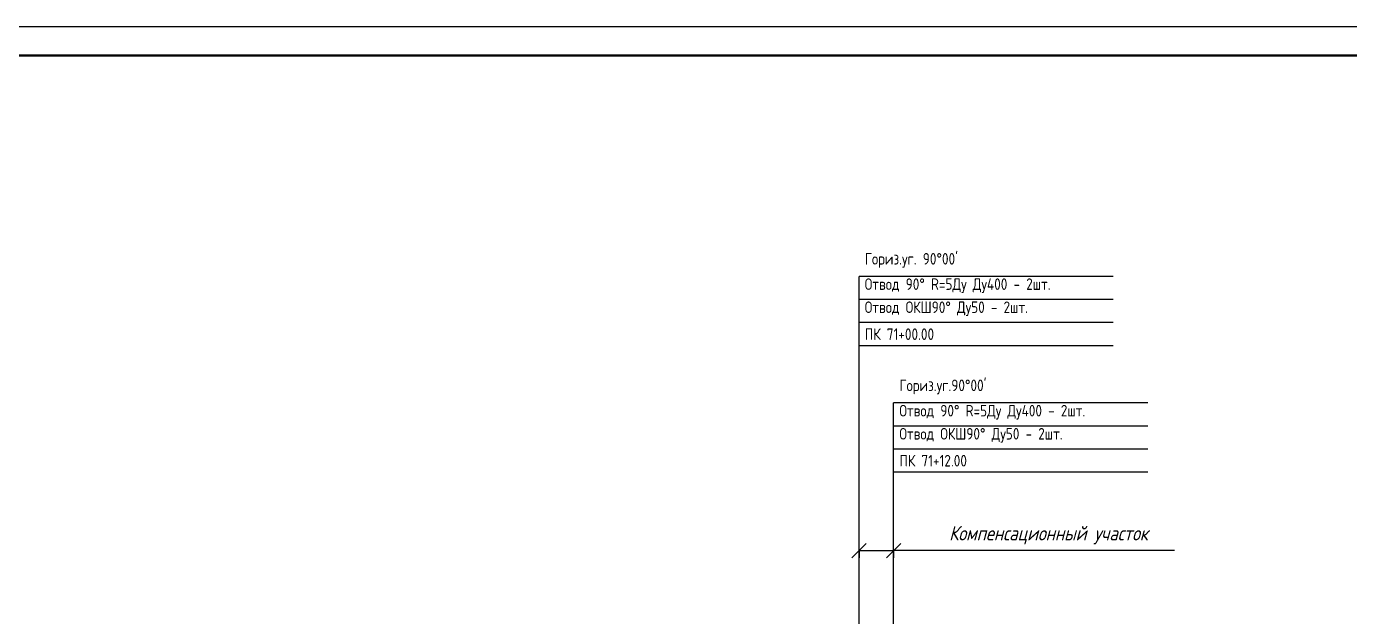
# Model space of a CAD drawing. Extents: x 0 to 1712, y -36 to 643.
# Drawn here: x 531.2 to 760.4, y 527.1 to 629.2 of the extents above; entities that cross this region are included whole.
import ezdxf
from ezdxf import colors
from ezdxf.entities.mleader import LeaderData, LeaderLine
from ezdxf.enums import TextEntityAlignment as Align
from ezdxf.math import Vec2, Vec3

# ---------------------------------------------------------------- set-up
doc = ezdxf.new("R2010")
doc.units = 0
doc.layers.add('ИИ_ОФОРМЛЕНИЕ_025', color=7, linetype='Continuous', lineweight=25)
doc.layers.add('ТХ-Л', color=140, linetype='Continuous')
doc.styles.add('VNIPISIMPLEXCUR', font='simplex.shx', dxfattribs={"width": 0.8, "oblique": 15})
doc.dimstyles.new('ИИ-1000-м-dm$0', dxfattribs={"dimtxt": 2.5, "dimasz": 2.5, "dimexe": 1.25, "dimexo": 0, "dimgap": 1, "dimtad": 1, "dimtoh": 1, "dimzin": 1, "dimdsep": 46, "dimtxsty": 'VNIPISIMPLEXCUR', "dimblk": 'OBLIQUE', "dimcen": 2.5, "dimaunit": 1, "dimazin": 0, "dimtfac": 1, "dimtmove": 1, "dimatfit": 2, "dimfxl": 1, "dimarcsym": 0})

# ---------------------------------------------------------------- blocks, each defined once
blk = doc.blocks.new('ИИ03А2Х4')
at = {"color": 0, "linetype": 'Continuous', "lineweight": 25}
blk.add_lwpolyline([(0, 0), (0, 594), (1682, 594), (1682, 0)], close=True, dxfattribs=at)
at = {"color": 0, "linetype": 'Continuous', "lineweight": 50}
blk.add_lwpolyline([(20, 5), (20, 589), (1677, 589), (1677, 5)], close=True, dxfattribs=at)
at = {"color": 0, "linetype": 'Continuous', "style": 'VNIPISIMPLEXCUR', "oblique": 15, "width": 0.8, "flags": 8}
blk.add_attdef('FORMAT', text='', height=2.5, dxfattribs=at).set_placement((1677, 1.25), align=Align.RIGHT)
blk = doc.blocks.new('_Oblique')
at = {"color": 0, "linetype": 'ByBlock', "lineweight": -2}
blk.add_line((-0.5, -0.5), (0.5, 0.5), dxfattribs=at)
blk = doc.blocks.new('*D53')
at = {"layer": 'Defpoints', "color": 0, "transparency": 16777216}
for p in [(675.4, 538.65), (681.4, 538.65), (681.4, 538.47)]:
    blk.add_point(p, dxfattribs=at)
at = {"layer": 'ТХ-Л', "color": 0, "lineweight": -2, "transparency": 16777216}
for p, q in [((675.4, 538.65), (675.4, 537.22)), ((681.4, 538.65), (681.4, 537.22)), ((675.4, 538.47), (681.4, 538.47)), ((730.03, 538.47), (681.4, 538.47))]:
    blk.add_line(p, q, dxfattribs=at)
at = {"layer": 'ТХ-Л', "color": 0, "lineweight": -2, "transparency": 16777216, "xscale": 2.5, "yscale": 2.5, "zscale": 2.5, "rotation": 180}
blk.add_blockref('_Oblique', (675.4, 538.47), dxfattribs=at)
at = {"layer": 'ТХ-Л', "color": 0, "lineweight": -2, "transparency": 16777216, "xscale": 2.5, "yscale": 2.5, "zscale": 2.5}
blk.add_blockref('_Oblique', (681.4, 538.47), dxfattribs=at)
at = {"layer": 'ТХ-Л', "color": 0, "transparency": 16777216, "insert": (708.24, 541.14), "char_height": 2.5, "attachment_point": 5, "style": 'VNIPISIMPLEXCUR'}
blk.add_mtext('Компенсационный участок', dxfattribs=at)

msp = doc.modelspace()

# ---------------------------------------------------------------- linework, layer by layer
at = {"layer": 'ТХ-Л'}
for p, q in [((719.4452, 585.9468), (675.3976, 585.9468)), ((675.3976, 343.2274), (675.3976, 585.9468)), ((719.4452, 581.9468), (675.3976, 581.9468)), ((719.4452, 577.9468), (675.3976, 577.9468)), ((719.4452, 573.9468), (675.3976, 573.9468)), ((725.4452, 564.0319), (681.3976, 564.0319)), ((725.4452, 564.0319), (681.3976, 564.0319)), ((681.3976, 343.2274), (681.3976, 564.0319)), ((725.4452, 560.0319), (681.3976, 560.0319)), ((725.4452, 556.0319), (681.3976, 556.0319)), ((725.4452, 552.0319), (681.3976, 552.0319))]:
    msp.add_line(p, q, dxfattribs=at)

# ---------------------------------------------------------------- block references
at = {"layer": 'ИИ_ОФОРМЛЕНИЕ_025'}
msp.add_blockref('ИИ03А2Х4', (30.3976, 35.2274), dxfattribs=at)

# ---------------------------------------------------------------- texts
at = {"layer": 'ТХ-Л', "char_height": 2, "attachment_point": 1}
for s, insert, width in [("\\Fsimplex.shx;\\W0.8000000000;\\T1.0000000000;\\o\\lГориз.уг. 90°00'", (676.3976, 589.9944), 20.571429), ('{\\Fsimplex|c204;\\W0.8;Отвод 90° R=5Ду Ду\\Fsimplex|c0;4\\Fsimplex|c204;00 - 2шт.}', (676.3976, 585.6134), 44.266667), ('\\Fsimplex.shx;\\W0.8000000000;\\T1.0000000000;\\o\\lОтвод ОКШ90° Ду50 - 2шт.', (676.3976, 581.6134), 38.704762), ('{\\Fsimplex|c204;\\W0.8;ПК \\Fsimplex|c0;71\\Fsimplex|c204;+\\Fsimplex|c0;0\\Fsimplex|c204;0.00}', (676.3976, 576.9468), 17.066667), ("\\Fsimplex.shx;\\W0.8000000000;\\T1.0000000000;\\o\\lГориз.уг.90°00'", (682.3976, 568.0795), 19.12381), ('{\\Fsimplex|c204;\\W0.8;Отвод 90° R=5Ду Ду\\Fsimplex|c0;4\\Fsimplex|c204;00 - 2шт.}', (682.3976, 563.6986), 44.266667), ('\\Fsimplex.shx;\\W0.8000000000;\\T1.0000000000;\\o\\lОтвод ОКШ90° Ду50 - 2шт.', (682.3976, 559.6986), 38.704762), ('{\\Fsimplex|c204;\\W0.8;ПК \\Fsimplex|c0;71\\Fsimplex|c204;+\\Fsimplex|c0;12\\Fsimplex|c204;.00}', (682.3976, 555.0319), 17.371429)]:
    msp.add_mtext(s, dxfattribs=dict(at, insert=insert, width=width))

# ---------------------------------------------------------------- dimensions: what is measured, and where the dimension line sits
at = {"layer": 'ТХ-Л'}
dim = msp.add_linear_dim(base=(681.3976, 538.4743), p1=(675.3976, 538.6525), p2=(681.3976, 538.6525), text='Компенсационный участок', dimstyle='ИИ-1000-м-dm$0', dxfattribs=at)
dim.commit()
dim.dimension.update_dxf_attribs({"geometry": '*D53', "text_midpoint": (708.2378, 538.4743), "dimtype": 160})

# ---------------------------------------------------------------- leaders
at = {"layer": 'ТХ-Л', "linetype": 'Continuous', "ltscale": 100}
ml = msp.add_multileader_mtext('Standard', dxfattribs=at)
ml.set_content('1\\P', color=256, style='VNIPISIMPLEXCUR')
ml.set_leader_properties()
ml.build(insert=Vec2(0, 0))
ml.multileader.update_dxf_attribs({"leader_type": 0, "has_dogleg": 0, "text_left_attachment_type": 0, "text_right_attachment_type": 0, "dogleg_length": 0.36})
ctx = ml.context
ctx.base_point, ctx.char_height = Vec3(1488.3937, 608.9497), 3.5
ctx.left_attachment, ctx.right_attachment = 0, 0
notes = []
notes.append((ctx, [(0, (0, 0, 0), (0, 0), (1, 0), 1, [])]))
ctx.mtext.insert, ctx.mtext.flow_direction = Vec3(1490.3937, 608.9497), 5
for ctx, leaders in notes:
    for number, flags, end, landing, length, lines in leaders:
        leader = LeaderData()
        leader.index, (leader.has_last_leader_line, leader.has_dogleg_vector, leader.attachment_direction) = number, flags
        leader.last_leader_point, leader.dogleg_vector, leader.dogleg_length = Vec3(end), Vec3(landing), length
        for number, points, colour, breaks in lines:
            line = LeaderLine()
            line.index, line.vertices, line.color, line.breaks = number, Vec3.list(points), colors.encode_raw_color(colour), breaks
            leader.lines.append(line)
        ctx.leaders.append(leader)

doc.saveas('drawing.dxf')
